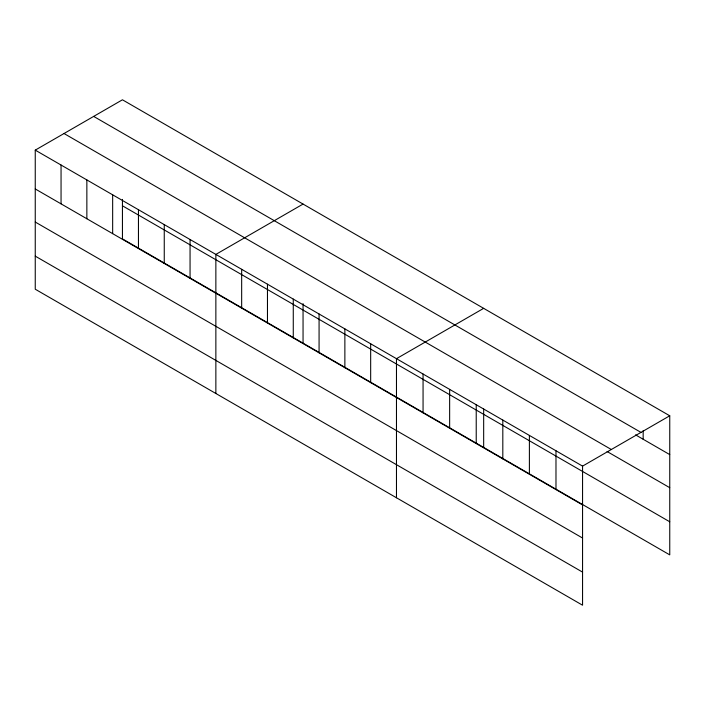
<?xml version="1.0" encoding="UTF-8"?>
<svg xmlns="http://www.w3.org/2000/svg" width="705" height="705" viewBox="0 0 705 705"><rect width="100%" height="100%" fill="white"/><g stroke="black" fill="none" stroke-linecap="round" stroke-linejoin="round"><path stroke-width="1.06" d="M35.25 150.13L582.559 466.12L582.559 605.207L35.25 289.217L35.25 150.13L122.441 99.793L669.75 415.783L669.75 554.87L122.441 238.88L122.441 199.4M303.053 204.071L215.862 254.408L215.862 393.496M483.665 308.341L396.474 358.678L396.474 497.774M582.559 466.12L669.75 415.783M93.668 116.404L640.977 432.394M635.575 434.87L669.75 454.602M64.023 133.518L611.332 449.508M607.084 451.517L669.75 487.693M122.441 205.798L669.75 521.779M35.25 188.958L582.559 504.939M35.25 222.04L582.559 538.03M35.25 256.135L582.559 572.116M643.163 430.632L643.163 439.259M555.981 450.768L555.981 489.596M529.393 435.426L529.393 474.245M502.815 420.074L502.815 458.902M483.665 409.023L483.665 447.437M476.227 404.723L476.227 443.551M449.64 389.38L449.64 428.199M423.062 374.029L423.062 412.857M370.671 343.784L370.671 382.612M344.868 328.891L344.868 367.71M319.074 313.989L319.074 352.817M303.053 303.679L303.053 343.159M293.271 299.096L293.271 337.924M267.468 284.194L267.468 323.022M241.665 269.301L241.665 308.129M190.059 239.506L190.059 278.334M164.256 224.613L164.256 263.441M138.453 209.72L138.453 248.539M112.659 194.818L112.659 233.646M86.856 179.925L86.856 218.744M61.053 165.023L61.053 203.851"/></g></svg>
